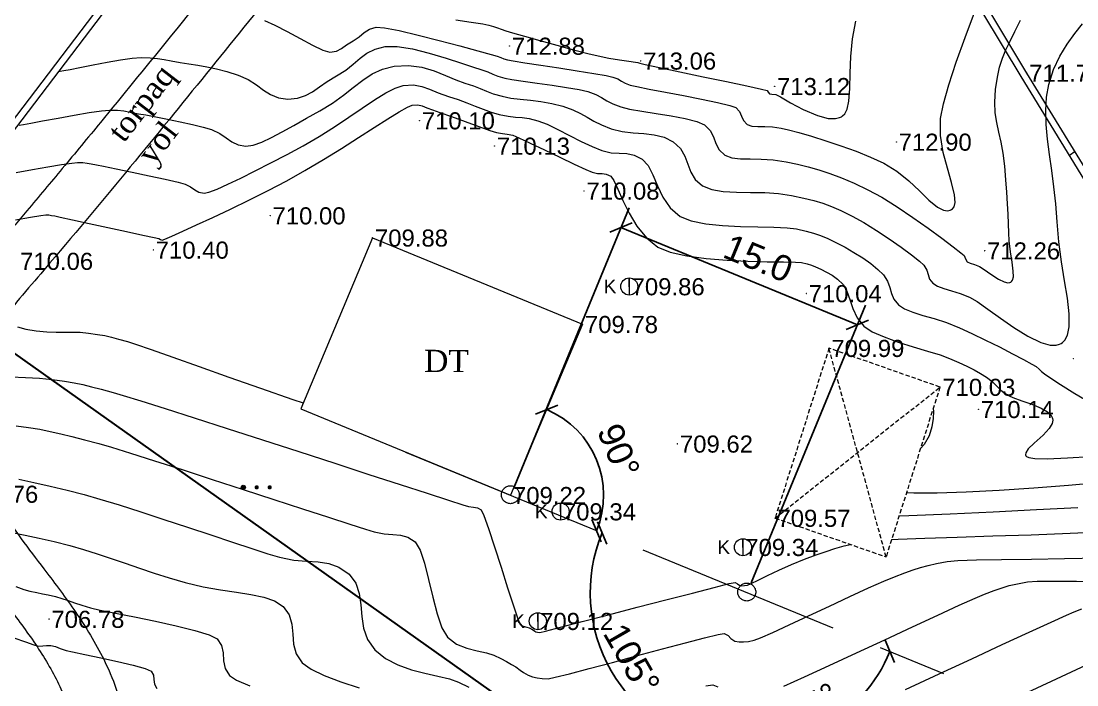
# Model space of a CAD drawing. Header units: feet. Extents: x 3381 to 682707, y 675186 to 4374675.
# Drawn here: x 680610.7 to 680672.4, y 4372626.8 to 4372665.6 of the extents above; entities that cross this region are included whole.
import ezdxf
from ezdxf.enums import TextEntityAlignment as Align

# ---------------------------------------------------------------- set-up
doc = ezdxf.new("R2010")
doc.units = ezdxf.units.FT
doc.header["$MEASUREMENT"] = 0
doc.header["$PDMODE"] = 34
doc.header["$PDSIZE"] = 0.01
doc.linetypes.add('ACAD_ISO02W100', pattern=[15, 12, -3])
doc.linetypes.add('DASHED2', pattern=[0.375, 0.25, -0.125])
doc.layers.get('0').update_dxf_attribs({"linetype": 'CONTINUOUS'})
doc.layers.get('Defpoints').update_dxf_attribs({"linetype": 'CONTINUOUS'})
for name, color, linetype in [('0_Point_Height', 2, 'CONTINUOUS'), ('0_Point_Point', 7, 'CONTINUOUS'), ('col bitkisi', 7, 'CONTINUOUS'), ('Lep-Stolb', 7, 'CONTINUOUS'), ('polygon', 5, 'CONTINUOUS'), ('Yazilar', 7, 'CONTINUOUS')]:
    doc.layers.add(name, color=color, linetype=linetype)
doc.layers.add('ANA HORIZONTAL', color=24, linetype='CONTINUOUS', lineweight=30)
doc.layers.add('HORIZANTAL', color=24, linetype='CONTINUOUS', lineweight=13)
doc.styles.get("Standard").update_dxf_attribs({"font": 'arial.ttf', "height": 1.5})
doc.dimstyles.new('ISO-25', dxfattribs={"dimtxt": 1.5, "dimasz": 1, "dimexe": 1.25, "dimexo": 0.625, "dimtad": 1, "dimtxsty": 'Standard', "dimblk": 'OBLIQUE', "dimcen": 2.5, "dimadec": 0, "dimazin": 0, "dimtfac": 1, "dimtmove": 0, "dimatfit": 3, "dimldrblk": 'OBLIQUE', "dimfxl": 1, "dimarcsym": 0})

# ---------------------------------------------------------------- blocks, each defined once
blk = doc.blocks.new('_Oblique')
at = {"color": 0, "linetype": 'ByBlock', "lineweight": -2}
blk.add_line((-0.5, -0.5), (0.5, 0.5), dxfattribs=at)
blk = doc.blocks.new('*D28')
at = {"color": 0, "lineweight": -2, "transparency": 16777216}
blk.add_arc((680653.132, 4372632.172), 9.171, 157.61681, 262.22344, dxfattribs=at)
at = {"layer": 'Defpoints', "color": 0, "lineweight": 30, "transparency": 16777216}
for p in [(680654.832, 4372644.614), (680633.171, 4372640.392, 709.272), (680664.607, 4372627.446, 709.019), (680646.92, 4372625.426), (680642.288, 4372552.768)]:
    blk.add_point(p, dxfattribs=at)
at = {"color": 0, "lineweight": -2, "transparency": 16777216}
for p, rotation in [((680644.653, 4372635.664), 67.61681356812288), ((680651.891, 4372623.085), 352.2234362133805)]:
    blk.add_blockref('_Oblique', p, dxfattribs=dict(at, rotation=rotation))
at = {"color": 0, "lineweight": 9, "transparency": 16777216, "insert": (680646.389, 4372628.291), "char_height": 1.5, "attachment_point": 5, "rotation": 299.92012}
blk.add_mtext('105°', dxfattribs=at)
blk = doc.blocks.new('*D29')
at = {"color": 0, "lineweight": -2, "transparency": 16777216}
blk.add_arc((680639.31, 4372637.864), 5.435, 337.61681, 67.18556, dxfattribs=at)
at = {"layer": 'Defpoints', "color": 0, "lineweight": 30, "transparency": 16777216}
for p in [(680643.517, 4372647.865, 709.777), (680643.631, 4372641.16), (680633.171, 4372640.392, 709.272), (680639.31, 4372637.864, 709.223), (680664.607, 4372627.446, 709.019)]:
    blk.add_point(p, dxfattribs=at)
at = {"color": 0, "lineweight": -2, "transparency": 16777216}
for p, rotation in [((680641.417, 4372642.874), 157.1855575495815), ((680644.335, 4372635.794), 247.6168135669211)]:
    blk.add_blockref('_Oblique', p, dxfattribs=dict(at, rotation=rotation))
at = {"color": 0, "lineweight": 9, "transparency": 16777216, "insert": (680645.621, 4372640.466), "char_height": 1.5, "attachment_point": 5, "rotation": 292.40119}
blk.add_mtext('90°', dxfattribs=at)
blk = doc.blocks.new('*D30')
at = {"color": 0, "lineweight": -2, "transparency": 16777216}
blk.add_arc((680653.132, 4372632.172), 9.031, 262.22344, 337.61681, dxfattribs=at)
at = {"layer": 'Defpoints', "color": 0, "lineweight": 30, "transparency": 16777216}
for p in [(680654.832, 4372644.614), (680633.171, 4372640.392, 709.272), (680664.607, 4372627.446, 709.019), (680659.232, 4372625.512), (680642.288, 4372552.768)]:
    blk.add_point(p, dxfattribs=at)
at = {"color": 0, "lineweight": -2, "transparency": 16777216}
for p, rotation in [((680661.483, 4372628.733), 67.61681356790068), ((680651.91, 4372623.224), 172.2234362133806)]:
    blk.add_blockref('_Oblique', p, dxfattribs=dict(at, rotation=rotation))
at = {"color": 0, "lineweight": 9, "transparency": 16777216, "insert": (680656.945, 4372625.547), "char_height": 1.5, "attachment_point": 5, "rotation": 29.92012}
blk.add_mtext('75°', dxfattribs=at)
blk = doc.blocks.new('*D31')
at = {"color": 0, "lineweight": -2, "transparency": 16777216}
for p, q in [((680639.548, 4372638.442), (680646.235, 4372654.68)), ((680645.759, 4372653.524), (680659.582, 4372647.832)), ((680653.37, 4372632.749), (680660.058, 4372648.988))]:
    blk.add_line(p, q, dxfattribs=at)
at = {"layer": 'Defpoints', "color": 0, "lineweight": 30, "transparency": 16777216}
for p in [(680659.582, 4372647.832), (680639.31, 4372637.864, 709.223), (680653.132, 4372632.172)]:
    blk.add_point(p, dxfattribs=at)
at = {"color": 0, "lineweight": -2, "transparency": 16777216}
for p, rotation in [((680645.759, 4372653.524), 157.6168135686343), ((680659.582, 4372647.832), 337.6168135686343)]:
    blk.add_blockref('_Oblique', p, dxfattribs=dict(at, rotation=rotation))
at = {"color": 0, "lineweight": 9, "transparency": 16777216, "insert": (680653.791, 4372651.72), "char_height": 1.5, "attachment_point": 5, "rotation": 337.61681}
blk.add_mtext('{\\fArial|b0|i0|c238|p34;15.0}', dxfattribs=at)

msp = doc.modelspace()

# ---------------------------------------------------------------- hatches: boundary and pattern name
at = {"layer": 'col bitkisi', "lineweight": 9, "ltscale": 1.5}
h = msp.add_hatch(color=256, dxfattribs=at)
edge = h.paths.add_edge_path()
edge.add_arc((680623.679, 4372638.328), 0.125, 0, 360)
h = msp.add_hatch(color=256, dxfattribs=at)
edge = h.paths.add_edge_path()
edge.add_arc((680624.462, 4372638.328), 0.125, 0, 360)
h = msp.add_hatch(color=256, dxfattribs=at)
edge = h.paths.add_edge_path()
edge.add_arc((680625.221, 4372638.328), 0.125, 0, 360)

# ---------------------------------------------------------------- linework, layer by layer
at = {"color": 1, "lineweight": 30}
msp.add_line((680448.768, 4372760.546), (681004.723, 4372366.794), dxfattribs=at)
at = {"linetype": 'Continuous', "lineweight": 9}
for p, q in [((680634.24, 4372691.46, 716.528), (680598.031, 4372643.76, 708.969)), ((680634.559, 4372691.218, 716.528), (680598.413, 4372643.6, 708.982)), ((680672.309, 4372657.961, 712.257), (680671.976, 4372657.74, 712.257)), ((680631.24, 4372652.921, 709.876), (680627.033, 4372642.92, 709.322)), ((680631.24, 4372652.921, 709.876), (680643.517, 4372647.865, 709.777)), ((680643.517, 4372647.865, 709.777), (680639.31, 4372637.864, 709.223)), ((680627.033, 4372642.92, 709.322), (680639.31, 4372637.864, 709.223))]:
    msp.add_line(p, q, dxfattribs=at)
at = {"linetype": 'DASHED2', "lineweight": 9}
for p, q in [((680657.92, 4372646.466, 709.991), (680654.771, 4372636.533, 709.572)), ((680664.41, 4372644.193, 710.032), (680657.92, 4372646.466, 709.991)), ((680661.261, 4372634.26, 709.613), (680657.92, 4372646.466, 709.991)), ((680654.771, 4372636.533, 709.572), (680664.41, 4372644.193, 710.032)), ((680664.41, 4372644.193, 710.032), (680661.261, 4372634.26, 709.613)), ((680654.771, 4372636.533, 709.572), (680661.261, 4372634.26, 709.613))]:
    msp.add_line(p, q, dxfattribs=at)
at = {"color": 222, "linetype": 'ACAD_ISO02W100', "lineweight": 9}
msp.add_line((680633.171, 4372640.392, 709.272), (680664.607, 4372627.446, 709.019), dxfattribs=at)
at = {"linetype": 'Continuous', "lineweight": 9, "elevation": 697.485}
for points in [[(680719.906, 4372582.695), (680711.316, 4372593.072), (680702.448, 4372607.453), (680690.639, 4372627.479), (680680.617, 4372644.421), (680669.49, 4372662.557), (680657.145, 4372683.104)], [(680719.627, 4372582.406), (680710.99, 4372592.839), (680702.105, 4372607.247), (680690.294, 4372627.276), (680680.274, 4372644.215), (680669.148, 4372662.35), (680656.802, 4372682.898)]]:
    msp.add_lwpolyline(points, dxfattribs=at)
at = {"color": 222, "linetype": 'ACAD_ISO02W100', "lineweight": 9}
for centre in [(680639.292, 4372637.898, 709.223), (680653.114, 4372632.206)]:
    msp.add_circle(centre, 0.524, dxfattribs=at)
at = {"linetype": 'Continuous', "lineweight": 9}
for points, knots in [([(680652.9, 4372689.374), (680648.96, 4372685.611), (680648.432, 4372685.56), (680646.843, 4372685.4), (680645.779, 4372685.284), (680642.828, 4372684.877), (680640.95, 4372684.523), (680638.173, 4372683.645), (680637.221, 4372683.274), (680635.731, 4372682.536), (680635.171, 4372682.22), (680634.01, 4372681.465), (680633.422, 4372681.018), (680632.307, 4372680.069), (680631.778, 4372679.565), (680630.535, 4372678.294), (680629.845, 4372677.507), (680628.735, 4372676.189), (680628.301, 4372675.659), (680627.444, 4372674.613), (680627.019, 4372674.092), (680625.753, 4372672.537), (680624.92, 4372671.509), (680622.441, 4372668.441), (680620.814, 4372666.418), (680617.905, 4372662.823), (680616.628, 4372661.252), (680614.593, 4372658.774), (680613.851, 4372657.876), (680612.418, 4372656.155), (680611.729, 4372655.332), (680610.501, 4372653.878), (680609.967, 4372653.249), (680608.598, 4372651.648), (680607.724, 4372650.642), (680606.293, 4372648.701), (680605.706, 4372647.791), (680604.94, 4372646.138), (680604.692, 4372645.434), (680604.458, 4372644.312), (680604.404, 4372643.918), (680604.356, 4372643.124), (680604.361, 4372642.729), (680604.48, 4372641.129), (680604.796, 4372639.956), (680605.508, 4372638.112), (680605.844, 4372637.405), (680606.57, 4372636.069), (680606.961, 4372635.437), (680608.249, 4372633.514), (680609.197, 4372632.321), (680610.661, 4372630.387), (680611.212, 4372629.636), (680612.213, 4372628.105), (680612.66, 4372627.328), (680613.33, 4372625.858), (680613.572, 4372625.171), (680613.917, 4372623.735), (680614.022, 4372622.994), (680614.1, 4372621.396), (680614.053, 4372620.542), (680613.789, 4372618.862), (680613.573, 4372618.032), (680612.777, 4372615.798), (680612.045, 4372614.445), (680610.573, 4372612.298), (680609.919, 4372611.47), (680608.528, 4372609.862), (680607.789, 4372609.079), (680606.287, 4372607.527), (680605.526, 4372606.758), (680604.203, 4372605.373), (680603.639, 4372604.765), (680602.544, 4372603.513), (680602.016, 4372602.874), (680600.476, 4372600.927), (680599.511, 4372599.59), (680597.812, 4372597.126), (680597.064, 4372596.005), (680595.595, 4372593.736), (680594.876, 4372592.59), (680592.775, 4372589.115), (680591.448, 4372586.752), (680589.053, 4372582.063), (680587.973, 4372579.742), (680586.31, 4372575.717), (680585.673, 4372574.034), (680584.515, 4372570.628), (680583.993, 4372568.911), (680582.979, 4372565.283), (680582.497, 4372563.37), (680581.714, 4372560.077), (680581.398, 4372558.7), (680580.785, 4372555.936), (680580.49, 4372554.548), (680580.065, 4372552.375), (680579.92, 4372551.6), (680579.681, 4372550.2), (680579.586, 4372549.581), (680579.346, 4372547.617), (680579.27, 4372546.273), (680579.273, 4372543.257), (680579.394, 4372541.585), (680579.834, 4372538.293), (680580.15, 4372536.674), (680580.79, 4372533.958), (680581.084, 4372532.85), (680581.649, 4372530.852), (680581.915, 4372529.959), (680582.408, 4372528.345), (680582.634, 4372527.615), (680583.129, 4372526.141), (680583.399, 4372525.401), (680583.854, 4372524.31), (680584.011, 4372523.957), (680584.514, 4372522.903), (680584.875, 4372522.242), (680585.556, 4372520.972), (680585.876, 4372520.363), (680586.274, 4372519.461), (680586.395, 4372519.157), (680586.582, 4372518.603), (680586.653, 4372518.356), (680586.776, 4372517.832), (680586.828, 4372517.559), (680586.962, 4372516.722), (680587.024, 4372516.132), (680584.839, 4372511.718)], [0, 0, 0, 0, 1.504182, 1.504182, 4.512547, 4.512547, 9.897023, 9.897023, 12.795834, 12.795834, 14.604059, 14.604059, 16.662244, 16.662244, 18.72043, 18.72043, 21.69221, 21.69221, 23.690537, 23.690537, 25.688865, 25.688865, 29.68552, 29.68552, 37.678831, 37.678831, 43.858623, 43.858623, 47.338723, 47.338723, 50.479181, 50.479181, 52.843093, 52.843093, 56.452422, 56.452422, 59.343353, 59.343353, 61.301717, 61.301717, 62.310714, 62.310714, 63.319712, 63.319712, 66.426739, 66.426739, 68.50177, 68.50177, 70.576802, 70.576802, 75.092259, 75.092259, 77.984383, 77.984383, 80.876507, 80.876507, 83.368148, 83.368148, 85.859789, 85.859789, 88.693846, 88.693846, 91.527902, 91.527902, 96.504404, 96.504404, 99.813748, 99.813748, 103.123092, 103.123092, 106.359907, 106.359907, 108.778682, 108.778682, 111.197456, 111.197456, 116.035005, 116.035005, 120.025858, 120.025858, 124.016711, 124.016711, 131.998417, 131.998417, 139.538843, 139.538843, 144.840516, 144.840516, 150.142189, 150.142189, 155.992549, 155.992549, 160.212599, 160.212599, 164.43265, 164.43265, 166.77754, 166.77754, 168.584028, 168.584028, 172.423705, 172.423705, 177.221179, 177.221179, 182.018653, 182.018653, 185.384546, 185.384546, 188.140377, 188.140377, 190.397291, 190.397291, 192.654204, 192.654204, 193.73589, 193.73589, 195.899262, 195.899262, 198.062634, 198.062634, 199.190084, 199.190084, 200.13488, 200.13488, 201.079676, 201.079676, 202.923933, 202.923933, 202.923933, 202.923933]), ([(680656.803, 4372682.904), (680649.241, 4372682.624), (680648.712, 4372682.573), (680647.134, 4372682.415), (680646.097, 4372682.3), (680643.296, 4372681.912), (680641.588, 4372681.581), (680639.171, 4372680.813), (680638.363, 4372680.494), (680637.114, 4372679.872), (680636.645, 4372679.604), (680635.496, 4372678.846), (680634.825, 4372678.3), (680633.515, 4372677.076), (680632.878, 4372676.4), (680631.614, 4372674.965), (680630.988, 4372674.205), (680628.841, 4372671.584), (680627.362, 4372669.758), (680624.434, 4372666.133), (680622.985, 4372664.332), (680618.598, 4372658.91), (680615.622, 4372655.268), (680611.902, 4372650.895), (680611.418, 4372650.333), (680610.476, 4372649.223), (680610.02, 4372648.673), (680609.033, 4372647.384), (680608.536, 4372646.649), (680607.849, 4372645.33), (680607.622, 4372644.744), (680607.434, 4372643.904), (680607.395, 4372643.644), (680607.359, 4372643.115), (680607.361, 4372642.839), (680607.445, 4372641.729), (680607.675, 4372640.827), (680608.226, 4372639.4), (680608.471, 4372638.872), (680609.009, 4372637.852), (680609.303, 4372637.357), (680610.386, 4372635.677), (680611.279, 4372634.53), (680612.797, 4372632.539), (680613.41, 4372631.724), (680614.58, 4372629.988), (680615.135, 4372629.07), (680615.882, 4372627.516), (680616.128, 4372626.921), (680616.538, 4372625.686), (680616.699, 4372625.055), (680617.056, 4372623.141), (680617.126, 4372621.835), (680616.955, 4372619.434), (680616.754, 4372618.34), (680616.152, 4372616.229), (680615.751, 4372615.21), (680614.797, 4372613.271), (680614.245, 4372612.35), (680612.865, 4372610.335), (680612.001, 4372609.27), (680610.217, 4372607.264), (680609.296, 4372606.319), (680607.63, 4372604.612), (680606.88, 4372603.846), (680605.704, 4372602.571), (680605.259, 4372602.067), (680604.387, 4372601.032), (680603.961, 4372600.503), (680602.706, 4372598.887), (680601.902, 4372597.77), (680600.375, 4372595.561), (680599.648, 4372594.474), (680598.227, 4372592.285), (680597.532, 4372591.18), (680595.503, 4372587.837), (680594.223, 4372585.569), (680591.846, 4372580.953), (680590.749, 4372578.606), (680589.095, 4372574.603), (680588.479, 4372572.969), (680587.356, 4372569.661), (680586.847, 4372567.984), (680585.85, 4372564.402), (680585.37, 4372562.492), (680584.599, 4372559.239), (680584.293, 4372557.899), (680583.701, 4372555.226), (680583.418, 4372553.891), (680583.003, 4372551.765), (680582.854, 4372550.97), (680582.621, 4372549.582), (680582.532, 4372548.984), (680582.395, 4372547.791), (680582.345, 4372547.191), (680582.25, 4372545.382), (680582.259, 4372544.167), (680582.448, 4372541.034), (680582.729, 4372539.125), (680583.519, 4372535.318), (680584.026, 4372533.419), (680584.772, 4372530.878), (680584.966, 4372530.237), (680585.359, 4372528.959), (680585.556, 4372528.33), (680585.951, 4372527.168), (680586.146, 4372526.631), (680586.498, 4372525.757), (680586.646, 4372525.413), (680586.928, 4372524.806), (680587.059, 4372524.54), (680587.339, 4372523.996), (680587.486, 4372523.721), (680587.937, 4372522.88), (680588.252, 4372522.301), (680588.777, 4372521.229), (680588.994, 4372520.749), (680589.314, 4372519.906), (680589.431, 4372519.553), (680589.628, 4372518.834), (680589.706, 4372518.477), (680589.901, 4372517.418), (680589.977, 4372516.73), (680590.056, 4372515.988), (680590.064, 4372515.907), (680591.798, 4372511.595)], [0, 0, 0, 0, 1.519576, 1.519576, 4.558728, 4.558728, 9.930594, 9.930594, 12.837598, 12.837598, 14.698947, 14.698947, 17.596272, 17.596272, 20.493598, 20.493598, 23.430765, 23.430765, 30.540606, 30.540606, 37.650448, 37.650448, 51.870131, 51.870131, 53.943342, 53.943342, 56.016553, 56.016553, 58.839775, 58.839775, 61.186701, 61.186701, 62.257023, 62.257023, 63.327345, 63.327345, 66.426341, 66.426341, 68.26825, 68.26825, 70.110159, 70.110159, 74.62153, 74.62153, 77.595, 77.595, 80.568471, 80.568471, 82.304355, 82.304355, 84.04024, 84.04024, 87.512009, 87.512009, 90.504027, 90.504027, 93.496045, 93.496045, 96.488063, 96.488063, 100.372173, 100.372173, 104.256283, 104.256283, 107.517701, 107.517701, 109.618427, 109.618427, 111.719153, 111.719153, 115.920605, 115.920605, 119.858792, 119.858792, 123.796978, 123.796978, 131.673352, 131.673352, 139.553481, 139.553481, 144.894421, 144.894421, 150.235361, 150.235361, 156.190392, 156.190392, 160.321983, 160.321983, 164.453574, 164.453574, 166.899961, 166.899961, 168.797126, 168.797126, 170.694291, 170.694291, 174.488621, 174.488621, 180.488906, 180.488906, 186.48919, 186.48919, 188.508696, 188.508696, 190.528201, 190.528201, 192.322947, 192.322947, 193.52533, 193.52533, 194.478712, 194.478712, 195.432094, 195.432094, 197.338858, 197.338858, 198.784376, 198.784376, 199.759029, 199.759029, 200.733681, 200.733681, 202.682985, 202.682985, 202.923933, 202.923933, 202.923933, 202.923933])]:
    msp.add_open_spline(points, degree=3, knots=knots, dxfattribs=at)
at = {"layer": '0_Point_Point', "lineweight": 9}
for p in [(680639.245, 4372664.14, 712.882), (680646.918, 4372663.27, 713.057), (680669.49, 4372662.557, 711.716), (680654.748, 4372661.779, 713.12), (680633.979, 4372659.775, 710.101), (680638.369, 4372658.294, 710.135), (680661.858, 4372658.528, 712.901), (680643.607, 4372655.667, 710.075), (680625.251, 4372654.219, 710), (680631.24, 4372652.921, 709.876), (680618.423, 4372652.214, 710.397), (680667.027, 4372652.168, 712.257), (680646.245, 4372650.073, 709.857), (680656.597, 4372649.667, 710.042), (680643.517, 4372647.865, 709.777), (680657.92, 4372646.466, 709.991), (680672.218, 4372645.865, 711.378), (680664.41, 4372644.193, 710.032), (680666.659, 4372642.892, 710.137), (680649.07, 4372640.873, 709.616), (680639.31, 4372637.864, 709.223), (680642.229, 4372636.911, 709.337), (680654.771, 4372636.533, 709.572), (680652.891, 4372634.827, 709.343), (680612.322, 4372630.625, 706.78), (680640.898, 4372630.5, 709.122)]:
    msp.add_point(p, dxfattribs=at)
at = {"layer": 'ANA HORIZONTAL', "color": 16, "lineweight": 9}
for points, elevation in [([(680624.913, 4372665.624), (680625.521, 4372665.363), (680626.242, 4372664.987), (680626.999, 4372664.57), (680627.719, 4372664.182), (680628.326, 4372663.897), (680628.744, 4372663.786), (680629.125, 4372663.842), (680629.424, 4372663.99), (680629.72, 4372664.197), (680630.093, 4372664.43), (680630.461, 4372664.676), (680630.75, 4372664.92), (680631.049, 4372665.123), (680631.451, 4372665.248), (680631.928, 4372665.207), (680632.789, 4372665.035), (680633.899, 4372664.773), (680635.126, 4372664.462), (680636.335, 4372664.142), (680637.392, 4372663.855), (680638.166, 4372663.641), (680638.521, 4372663.541), (680638.737, 4372663.465), (680638.906, 4372663.396), (680639.123, 4372663.327), (680639.447, 4372663.27), (680640.135, 4372663.161), (680641.07, 4372663.016), (680642.132, 4372662.852), (680643.203, 4372662.685), (680644.165, 4372662.53), (680644.9, 4372662.403), (680645.288, 4372662.322), (680645.578, 4372662.209), (680645.794, 4372662.09), (680646.01, 4372661.969), (680646.299, 4372661.85), (680646.682, 4372661.76), (680647.405, 4372661.617), (680648.354, 4372661.437), (680649.414, 4372661.236), (680650.471, 4372661.029), (680651.41, 4372660.833), (680652.118, 4372660.663), (680652.479, 4372660.535), (680652.693, 4372660.301), (680652.804, 4372660.035), (680652.915, 4372659.773), (680653.132, 4372659.555), (680653.411, 4372659.457), (680653.758, 4372659.428), (680654.165, 4372659.427), (680654.621, 4372659.412), (680655.12, 4372659.339), (680655.548, 4372659.235), (680656.156, 4372659.071), (680656.899, 4372658.855), (680657.735, 4372658.596), (680658.619, 4372658.302), (680659.507, 4372657.979), (680660.356, 4372657.638), (680661.12, 4372657.285), (680661.889, 4372656.81), (680662.584, 4372656.244), (680663.208, 4372655.66), (680663.765, 4372655.129), (680664.26, 4372654.722), (680664.613, 4372654.534), (680664.854, 4372654.498), (680665.004, 4372654.532), (680665.076, 4372654.568), (680665.141, 4372654.616), (680665.236, 4372654.74), (680665.3, 4372654.992), (680665.266, 4372655.44), (680665.091, 4372656.149), (680664.842, 4372656.987), (680664.597, 4372657.917), (680664.437, 4372658.898), (680664.44, 4372659.892), (680664.608, 4372660.746), (680664.928, 4372661.876), (680665.364, 4372663.199), (680665.878, 4372664.636), (680666.431, 4372666.104)], 712.5), ([(680664.01, 4372642.933), (680664.035, 4372642.791), (680664.021, 4372642.349), (680663.928, 4372641.876), (680663.776, 4372641.35), (680663.482, 4372640.843), (680663.273, 4372640.607)], 710), ([(680662.457, 4372638.035), (680662.874, 4372638.012), (680664.249, 4372638.015), (680665.949, 4372638.072), (680667.868, 4372638.172), (680669.898, 4372638.305), (680671.931, 4372638.461), (680673.862, 4372638.631)], 710)]:
    msp.add_lwpolyline(points, dxfattribs=dict(at, elevation=elevation))
at = {"layer": 'ANA HORIZONTAL', "color": 32, "lineweight": 9, "elevation": 707.5}
for points in [[(680610.169, 4372635.679), (680610.916, 4372635.531), (680611.742, 4372635.356), (680612.623, 4372635.154), (680613.536, 4372634.923), (680614.339, 4372634.694), (680615.141, 4372634.442), (680615.948, 4372634.173), (680616.767, 4372633.892), (680617.603, 4372633.605), (680618.462, 4372633.316), (680619.351, 4372633.032), (680620.275, 4372632.759), (680621.334, 4372632.505), (680622.339, 4372632.329), (680623.274, 4372632.195), (680624.125, 4372632.067), (680624.874, 4372631.909), (680625.506, 4372631.684), (680626.005, 4372631.356), (680626.366, 4372630.866), (680626.521, 4372630.322), (680626.573, 4372629.749), (680626.622, 4372629.167), (680626.77, 4372628.6), (680627.119, 4372628.071), (680627.637, 4372627.694), (680628.416, 4372627.321), (680629.378, 4372626.954), (680630.445, 4372626.598)], [(680662.4, 4372626.514), (680664.355, 4372627.419), (680666.265, 4372628.304), (680668.048, 4372629.131), (680669.622, 4372629.859), (680670.904, 4372630.449), (680671.812, 4372630.862), (680672.264, 4372631.056), (680672.708, 4372631.22)]]:
    msp.add_lwpolyline(points, dxfattribs=at)
at = {"layer": 'col bitkisi', "lineweight": 9, "ltscale": 1.5}
msp.add_circle((680623.679, 4372638.328), 0.125, dxfattribs=at)
at = {"layer": 'HORIZANTAL', "color": 32, "linetype": 'Continuous', "lineweight": 9}
for points, elevation in [([(680610.582, 4372659.508), (680610.827, 4372659.551), (680611.261, 4372659.63), (680611.931, 4372659.754), (680612.856, 4372659.925), (680613.797, 4372660.094), (680614.668, 4372660.243), (680615.382, 4372660.349), (680615.853, 4372660.393), (680616.33, 4372660.385), (680616.702, 4372660.34), (680617.074, 4372660.269), (680617.548, 4372660.18), (680617.971, 4372660.105), (680618.56, 4372659.995), (680619.253, 4372659.86), (680619.987, 4372659.708), (680620.702, 4372659.55), (680621.336, 4372659.393), (680621.827, 4372659.248), (680622.307, 4372659.025), (680622.678, 4372658.771), (680623.011, 4372658.531), (680623.374, 4372658.353), (680623.836, 4372658.283), (680624.258, 4372658.345), (680624.756, 4372658.516), (680625.323, 4372658.778), (680625.952, 4372659.111), (680626.638, 4372659.496), (680627.375, 4372659.914), (680628.156, 4372660.346), (680628.895, 4372660.794), (680629.534, 4372661.259), (680630.11, 4372661.716), (680630.659, 4372662.141), (680631.216, 4372662.507), (680631.82, 4372662.791), (680632.504, 4372662.967), (680633.34, 4372663.005), (680634.121, 4372662.891), (680634.844, 4372662.678), (680635.505, 4372662.418), (680636.101, 4372662.164), (680636.628, 4372661.971), (680637.136, 4372661.803), (680637.533, 4372661.646), (680637.893, 4372661.496), (680638.292, 4372661.349), (680638.804, 4372661.199), (680639.32, 4372661.096), (680639.875, 4372661.026), (680640.462, 4372660.965), (680641.077, 4372660.892), (680641.712, 4372660.784), (680642.362, 4372660.619), (680642.936, 4372660.411), (680643.388, 4372660.194), (680643.778, 4372659.972), (680644.167, 4372659.746), (680644.617, 4372659.522), (680645.189, 4372659.3), (680645.838, 4372659.141), (680646.478, 4372659.064), (680647.101, 4372659.017), (680647.704, 4372658.947), (680648.278, 4372658.801), (680648.82, 4372658.527), (680649.237, 4372658.136), (680649.493, 4372657.691), (680649.669, 4372657.222), (680649.846, 4372656.759), (680650.105, 4372656.331), (680650.526, 4372655.967), (680651.062, 4372655.753), (680651.735, 4372655.638), (680652.504, 4372655.59), (680653.329, 4372655.575), (680654.167, 4372655.561), (680654.978, 4372655.515), (680655.721, 4372655.404), (680656.444, 4372655.241), (680657.035, 4372655.093), (680657.553, 4372654.939), (680658.06, 4372654.752), (680658.615, 4372654.509), (680659.279, 4372654.186), (680659.959, 4372653.813), (680660.697, 4372653.358), (680661.442, 4372652.863), (680662.143, 4372652.37), (680662.747, 4372651.919), (680663.204, 4372651.553), (680663.462, 4372651.313), (680663.632, 4372651.034), (680663.712, 4372650.767), (680663.797, 4372650.511), (680663.984, 4372650.263), (680664.256, 4372650.094), (680664.628, 4372649.957), (680665.079, 4372649.823), (680665.589, 4372649.665), (680666.136, 4372649.455), (680666.587, 4372649.191), (680667.206, 4372648.755), (680667.941, 4372648.223), (680668.737, 4372647.67), (680669.544, 4372647.17), (680670.308, 4372646.798), (680670.853, 4372646.644), (680671.205, 4372646.636), (680671.407, 4372646.692), (680671.497, 4372646.74), (680671.578, 4372646.799), (680671.716, 4372646.945), (680671.863, 4372647.229), (680671.963, 4372647.717), (680671.962, 4372648.481), (680671.86, 4372649.39), (680671.697, 4372650.412), (680671.515, 4372651.518), (680671.353, 4372652.678), (680671.252, 4372653.862), (680671.179, 4372654.898), (680671.07, 4372655.899), (680670.943, 4372656.865), (680670.815, 4372657.794), (680670.704, 4372658.687), (680670.626, 4372659.543), (680670.599, 4372660.36), (680670.64, 4372661.139), (680670.766, 4372661.879), (680671.047, 4372662.756), (680671.42, 4372663.541), (680671.85, 4372664.243), (680672.302, 4372664.87), (680672.74, 4372665.43)], 711.5), ([(680612.869, 4372662.645), (680612.965, 4372662.661), (680613.18, 4372662.7), (680613.553, 4372662.771), (680614.123, 4372662.882), (680614.909, 4372663.034), (680615.721, 4372663.187), (680616.499, 4372663.32), (680617.183, 4372663.417), (680617.713, 4372663.459), (680618.242, 4372663.453), (680618.664, 4372663.416), (680619.049, 4372663.353), (680619.469, 4372663.269), (680619.996, 4372663.171), (680620.501, 4372663.089), (680621.017, 4372663.007), (680621.553, 4372662.913), (680622.118, 4372662.794), (680622.721, 4372662.64), (680623.37, 4372662.436), (680623.968, 4372662.171), (680624.448, 4372661.867), (680624.865, 4372661.562), (680625.274, 4372661.295), (680625.731, 4372661.107), (680626.29, 4372661.035), (680626.852, 4372661.089), (680627.312, 4372661.238), (680627.719, 4372661.463), (680628.124, 4372661.743), (680628.576, 4372662.058), (680629.125, 4372662.388), (680629.668, 4372662.73), (680630.109, 4372663.081), (680630.504, 4372663.417), (680630.91, 4372663.716), (680631.382, 4372663.954), (680631.978, 4372664.108), (680632.681, 4372664.108), (680633.569, 4372663.963), (680634.551, 4372663.722), (680635.534, 4372663.432), (680636.427, 4372663.142), (680637.138, 4372662.9), (680637.574, 4372662.756), (680637.967, 4372662.623), (680638.267, 4372662.5), (680638.568, 4372662.382), (680638.963, 4372662.263), (680639.385, 4372662.183), (680640.047, 4372662.083), (680640.862, 4372661.969), (680641.737, 4372661.846), (680642.582, 4372661.719), (680643.309, 4372661.592), (680643.825, 4372661.47), (680644.281, 4372661.3), (680644.63, 4372661.122), (680644.942, 4372660.939), (680645.29, 4372660.756), (680645.744, 4372660.575), (680646.257, 4372660.45), (680646.977, 4372660.324), (680647.819, 4372660.194), (680648.694, 4372660.055), (680649.516, 4372659.901), (680650.197, 4372659.728), (680650.65, 4372659.531), (680650.98, 4372659.201), (680651.167, 4372658.824), (680651.306, 4372658.434), (680651.495, 4372658.068), (680651.829, 4372657.761), (680652.241, 4372657.602), (680652.739, 4372657.54), (680653.315, 4372657.53), (680653.96, 4372657.528), (680654.665, 4372657.49), (680655.42, 4372657.372), (680656.071, 4372657.225), (680656.701, 4372657.071), (680657.329, 4372656.897), (680657.975, 4372656.69), (680658.656, 4372656.436), (680659.391, 4372656.122), (680660.2, 4372655.736), (680661.006, 4372655.289), (680661.899, 4372654.73), (680662.82, 4372654.11), (680663.71, 4372653.481), (680664.513, 4372652.892), (680665.171, 4372652.395), (680665.624, 4372652.04), (680665.816, 4372651.878), (680665.901, 4372651.693), (680665.994, 4372651.521), (680666.167, 4372651.432), (680666.421, 4372651.356), (680666.724, 4372651.247), (680666.998, 4372651.074), (680667.39, 4372650.791), (680667.827, 4372650.503), (680668.16, 4372650.338), (680668.376, 4372650.287), (680668.494, 4372650.302), (680668.544, 4372650.325), (680668.587, 4372650.359), (680668.651, 4372650.45), (680668.7, 4372650.638), (680668.698, 4372650.975), (680668.624, 4372651.5), (680668.527, 4372652.103), (680668.461, 4372652.743), (680668.44, 4372653.221), (680668.417, 4372653.739), (680668.39, 4372654.302), (680668.358, 4372654.914), (680668.316, 4372655.582), (680668.263, 4372656.31), (680668.197, 4372657.103), (680668.101, 4372657.863), (680667.978, 4372658.514), (680667.846, 4372659.098), (680667.729, 4372659.656), (680667.644, 4372660.23), (680667.615, 4372660.861), (680667.66, 4372661.592), (680667.765, 4372662.309), (680667.899, 4372662.904), (680668.066, 4372663.423), (680668.269, 4372663.912), (680668.51, 4372664.415), (680668.792, 4372664.979), (680669.118, 4372665.65)], 712), ([(680610.398, 4372656.743), (680611.345, 4372656.91), (680612.253, 4372657.067), (680613.047, 4372657.2), (680613.652, 4372657.292), (680613.993, 4372657.328), (680614.304, 4372657.322), (680614.547, 4372657.293), (680614.79, 4372657.247), (680615.1, 4372657.189), (680615.514, 4372657.109), (680616.252, 4372656.959), (680617.185, 4372656.764), (680618.183, 4372656.551), (680619.119, 4372656.345), (680619.862, 4372656.172), (680620.284, 4372656.059), (680620.601, 4372655.903), (680620.84, 4372655.73), (680621.076, 4372655.59), (680621.382, 4372655.532), (680621.669, 4372655.596), (680622.142, 4372655.775), (680622.771, 4372656.052), (680623.526, 4372656.41), (680624.375, 4372656.832), (680625.289, 4372657.3), (680626.237, 4372657.796), (680627.188, 4372658.303), (680628.114, 4372658.836), (680629.005, 4372659.401), (680629.849, 4372659.968), (680630.636, 4372660.508), (680631.358, 4372660.993), (680632.005, 4372661.394), (680632.566, 4372661.681), (680633.031, 4372661.826), (680633.621, 4372661.858), (680634.108, 4372661.774), (680634.566, 4372661.609), (680635.067, 4372661.401), (680635.681, 4372661.186), (680636.235, 4372661.006), (680636.747, 4372660.816), (680637.23, 4372660.626), (680637.699, 4372660.443), (680638.165, 4372660.276), (680638.644, 4372660.135), (680639.162, 4372660.029), (680639.584, 4372659.982), (680639.973, 4372659.952), (680640.39, 4372659.895), (680640.899, 4372659.767), (680641.439, 4372659.559), (680642.07, 4372659.259), (680642.748, 4372658.912), (680643.431, 4372658.561), (680644.074, 4372658.251), (680644.634, 4372658.026), (680645.187, 4372657.897), (680645.663, 4372657.863), (680646.097, 4372657.844), (680646.528, 4372657.757), (680646.991, 4372657.524), (680647.345, 4372657.141), (680647.626, 4372656.595), (680647.895, 4372655.955), (680648.211, 4372655.292), (680648.634, 4372654.675), (680649.223, 4372654.174), (680649.869, 4372653.911), (680650.719, 4372653.737), (680651.701, 4372653.634), (680652.742, 4372653.579), (680653.767, 4372653.553), (680654.704, 4372653.534), (680655.48, 4372653.502), (680656.021, 4372653.437), (680656.58, 4372653.31), (680657.024, 4372653.193), (680657.423, 4372653.061), (680657.845, 4372652.884), (680658.359, 4372652.636), (680658.862, 4372652.371), (680659.382, 4372652.07), (680659.892, 4372651.746), (680660.367, 4372651.411), (680660.781, 4372651.074), (680661.108, 4372650.749), (680661.351, 4372650.377), (680661.478, 4372650.017), (680661.57, 4372649.67), (680661.708, 4372649.333), (680661.975, 4372649.005), (680662.339, 4372648.766), (680662.822, 4372648.569), (680663.404, 4372648.387), (680664.066, 4372648.194), (680664.787, 4372647.961), (680665.548, 4372647.663), (680666.271, 4372647.331), (680667.071, 4372646.944), (680667.884, 4372646.536), (680668.649, 4372646.142), (680669.302, 4372645.797), (680669.782, 4372645.537), (680670.025, 4372645.396), (680670.208, 4372645.247), (680670.341, 4372645.11), (680670.524, 4372644.96), (680670.831, 4372644.753), (680671.46, 4372644.341), (680672.287, 4372643.819), (680673.187, 4372643.285)], 711), ([(680610.369, 4372653.981), (680611.23, 4372654.125), (680611.849, 4372654.225), (680612.133, 4372654.263), (680612.319, 4372654.257), (680612.467, 4372654.233), (680612.652, 4372654.197), (680612.977, 4372654.13), (680613.692, 4372653.976), (680614.664, 4372653.765), (680615.761, 4372653.526), (680616.85, 4372653.289), (680617.798, 4372653.081), (680618.473, 4372652.932), (680618.74, 4372652.871), (680618.835, 4372652.819), (680618.928, 4372652.781), (680619.088, 4372652.844), (680619.506, 4372653.024), (680620.14, 4372653.306), (680620.951, 4372653.673), (680621.898, 4372654.111), (680622.938, 4372654.604), (680624.033, 4372655.137), (680625.14, 4372655.695), (680626.219, 4372656.261), (680627.285, 4372656.858), (680628.361, 4372657.496), (680629.415, 4372658.146), (680630.416, 4372658.78), (680631.334, 4372659.369), (680632.138, 4372659.882), (680632.797, 4372660.292), (680633.281, 4372660.57), (680633.558, 4372660.685), (680633.877, 4372660.694), (680634.137, 4372660.629), (680634.402, 4372660.521), (680634.734, 4372660.401), (680635.162, 4372660.257), (680635.843, 4372660.012), (680636.647, 4372659.719), (680637.443, 4372659.429), (680638.099, 4372659.196), (680638.485, 4372659.071), (680638.825, 4372659.011), (680639.101, 4372658.988), (680639.436, 4372658.916), (680639.797, 4372658.765), (680640.453, 4372658.459), (680641.288, 4372658.06), (680642.184, 4372657.629), (680643.026, 4372657.226), (680643.697, 4372656.913), (680644.078, 4372656.751), (680644.39, 4372656.685), (680644.652, 4372656.673), (680644.898, 4372656.642), (680645.162, 4372656.52), (680645.343, 4372656.265), (680645.574, 4372655.769), (680645.867, 4372655.11), (680646.235, 4372654.365), (680646.691, 4372653.61), (680647.248, 4372652.923), (680647.92, 4372652.38), (680648.642, 4372652.079), (680649.612, 4372651.859), (680650.745, 4372651.708), (680651.96, 4372651.61), (680653.172, 4372651.554), (680654.297, 4372651.525), (680655.253, 4372651.51), (680655.956, 4372651.496), (680656.321, 4372651.469), (680656.645, 4372651.395), (680656.897, 4372651.323), (680657.14, 4372651.229), (680657.439, 4372651.087), (680657.777, 4372650.92), (680658.102, 4372650.742), (680658.424, 4372650.511), (680658.753, 4372650.184), (680658.972, 4372649.805), (680659.133, 4372649.32), (680659.307, 4372648.782), (680659.562, 4372648.24), (680659.965, 4372647.747), (680660.453, 4372647.428), (680661.148, 4372647.121), (680661.971, 4372646.828), (680662.844, 4372646.554), (680663.685, 4372646.3), (680664.417, 4372646.071), (680664.96, 4372645.871), (680665.509, 4372645.627), (680665.985, 4372645.407), (680666.403, 4372645.2), (680666.778, 4372644.993), (680667.124, 4372644.775), (680667.464, 4372644.51), (680667.705, 4372644.27), (680667.946, 4372644.028), (680668.285, 4372643.762), (680668.667, 4372643.577), (680669.194, 4372643.394), (680669.778, 4372643.197), (680670.331, 4372642.967), (680670.691, 4372642.75), (680670.883, 4372642.562), (680670.964, 4372642.422), (680670.988, 4372642.347), (680671, 4372642.255), (680670.966, 4372642.067), (680670.802, 4372641.777), (680670.44, 4372641.388), (680669.913, 4372640.921), (680669.565, 4372640.58), (680669.42, 4372640.354), (680669.405, 4372640.222), (680669.426, 4372640.162), (680669.459, 4372640.128), (680669.595, 4372640.073), (680669.957, 4372640.022), (680670.682, 4372640.003), (680671.863, 4372640.046), (680673.202, 4372640.141)], 710.5), ([(680610.479, 4372647.711), (680610.967, 4372647.58), (680611.565, 4372647.476), (680612.188, 4372647.418), (680612.73, 4372647.398), (680613.217, 4372647.4), (680613.677, 4372647.404), (680614.138, 4372647.394), (680614.627, 4372647.351), (680615.162, 4372647.276), (680615.585, 4372647.199), (680615.969, 4372647.111), (680616.386, 4372647.001), (680616.909, 4372646.86), (680617.383, 4372646.706), (680618.291, 4372646.388), (680619.553, 4372645.938), (680621.091, 4372645.389), (680622.827, 4372644.772), (680624.682, 4372644.12), (680626.577, 4372643.464), (680627.176, 4372643.261)], 709.5), ([(680610.106, 4372644.785), (680610.947, 4372644.758), (680611.769, 4372644.712), (680612.512, 4372644.641), (680613.221, 4372644.543), (680613.796, 4372644.445), (680614.303, 4372644.338), (680614.807, 4372644.214), (680615.373, 4372644.063), (680616.066, 4372643.876), (680616.652, 4372643.703), (680617.69, 4372643.38), (680619.103, 4372642.933), (680620.81, 4372642.387), (680622.734, 4372641.769), (680624.796, 4372641.104), (680626.918, 4372640.418), (680629.021, 4372639.737), (680631.027, 4372639.087), (680632.856, 4372638.494), (680634.432, 4372637.983), (680635.674, 4372637.58), (680636.505, 4372637.312), (680636.846, 4372637.203), (680637.134, 4372637.16), (680637.37, 4372637.138), (680637.588, 4372637.022), (680637.742, 4372636.683), (680638.013, 4372635.913), (680638.361, 4372634.856), (680638.747, 4372633.656), (680639.13, 4372632.459), (680639.47, 4372631.407), (680639.727, 4372630.645), (680639.861, 4372630.317), (680640.048, 4372630.201), (680640.247, 4372630.149), (680640.394, 4372630.112), (680640.546, 4372630.034), (680640.647, 4372629.975), (680640.715, 4372629.927), (680640.786, 4372629.883), (680640.887, 4372629.856), (680641.016, 4372629.841), (680641.35, 4372629.924), (680642.22, 4372630.149), (680643.493, 4372630.479), (680645.034, 4372630.88), (680646.71, 4372631.316), (680648.388, 4372631.75), (680649.934, 4372632.149), (680651.213, 4372632.476), (680652.093, 4372632.696), (680652.44, 4372632.773), (680652.57, 4372632.689), (680652.701, 4372632.595), (680652.831, 4372632.574), (680652.982, 4372632.58), (680653.161, 4372632.612), (680653.37, 4372632.701), (680653.774, 4372632.9), (680654.331, 4372633.176), (680654.998, 4372633.494), (680655.734, 4372633.821), (680656.496, 4372634.125), (680657.18, 4372634.378), (680657.751, 4372634.584), (680658.271, 4372634.755), (680658.801, 4372634.903), (680659.18, 4372634.989)], 709), ([(680610.396, 4372641.93), (680611.127, 4372641.829), (680611.78, 4372641.722), (680612.395, 4372641.602), (680613.009, 4372641.465), (680613.66, 4372641.304), (680614.385, 4372641.115), (680615.223, 4372640.891), (680615.964, 4372640.677), (680617.076, 4372640.333), (680618.482, 4372639.887), (680620.102, 4372639.366), (680621.857, 4372638.797), (680623.669, 4372638.206), (680625.459, 4372637.622), (680627.149, 4372637.069), (680628.658, 4372636.576), (680629.91, 4372636.169), (680630.824, 4372635.875), (680631.322, 4372635.722), (680631.91, 4372635.608), (680632.421, 4372635.573), (680632.878, 4372635.536), (680633.305, 4372635.416), (680633.727, 4372635.133), (680634.012, 4372634.664), (680634.27, 4372633.893), (680634.512, 4372632.935), (680634.754, 4372631.908), (680635.009, 4372630.927), (680635.291, 4372630.108), (680635.614, 4372629.569), (680636.151, 4372629.162), (680636.75, 4372628.915), (680637.352, 4372628.766), (680637.898, 4372628.656), (680638.329, 4372628.524), (680638.734, 4372628.327), (680639.073, 4372628.145), (680639.363, 4372627.978), (680639.618, 4372627.824), (680639.87, 4372627.646), (680640.063, 4372627.492), (680640.328, 4372627.351), (680640.584, 4372627.257), (680640.851, 4372627.186), (680641.15, 4372627.145), (680641.504, 4372627.14), (680641.909, 4372627.219), (680642.742, 4372627.426), (680643.894, 4372627.728), (680645.257, 4372628.092), (680646.722, 4372628.486), (680648.181, 4372628.878), (680649.525, 4372629.235), (680650.645, 4372629.526), (680651.435, 4372629.717), (680651.784, 4372629.778), (680652.017, 4372629.66), (680652.187, 4372629.482), (680652.425, 4372629.341), (680652.666, 4372629.294), (680652.928, 4372629.286), (680653.22, 4372629.317), (680653.554, 4372629.384), (680653.918, 4372629.525), (680654.628, 4372629.842), (680655.596, 4372630.289), (680656.731, 4372630.819), (680657.942, 4372631.386), (680659.14, 4372631.945), (680660.235, 4372632.448), (680661.135, 4372632.849), (680661.752, 4372633.102), (680662.347, 4372633.322), (680662.834, 4372633.498), (680663.271, 4372633.641), (680663.712, 4372633.764), (680664.216, 4372633.877), (680664.836, 4372633.992), (680665.452, 4372634.043), (680666.539, 4372634.08), (680668.005, 4372634.109), (680669.754, 4372634.136), (680671.693, 4372634.169), (680673.73, 4372634.213)], 708.5), ([(680610.547, 4372638.803), (680611.43, 4372638.617), (680612.381, 4372638.403), (680613.374, 4372638.166), (680614.379, 4372637.907), (680615.3, 4372637.644), (680616.422, 4372637.3), (680617.687, 4372636.895), (680619.039, 4372636.453), (680620.421, 4372635.995), (680621.777, 4372635.543), (680623.049, 4372635.12), (680624.181, 4372634.747), (680625.117, 4372634.446), (680625.799, 4372634.24), (680626.638, 4372634.068), (680627.381, 4372634.002), (680628.052, 4372633.966), (680628.675, 4372633.88), (680629.271, 4372633.666), (680629.866, 4372633.245), (680630.259, 4372632.724), (680630.461, 4372632.123), (680630.551, 4372631.467), (680630.608, 4372630.783), (680630.71, 4372630.097), (680630.936, 4372629.434), (680631.366, 4372628.82), (680631.991, 4372628.315), (680632.72, 4372627.94), (680633.505, 4372627.664), (680634.299, 4372627.456), (680635.055, 4372627.286), (680635.726, 4372627.123), (680636.264, 4372626.935), (680636.859, 4372626.649)], 708), ([(680662.021, 4372636.657), (680662.594, 4372636.682), (680665.009, 4372636.787), (680667.526, 4372636.902), (680670.048, 4372637.026), (680672.478, 4372637.157)], 709.5), ([(680661.584, 4372635.282), (680661.961, 4372635.301), (680663.527, 4372635.361), (680665.406, 4372635.422), (680667.509, 4372635.488), (680669.741, 4372635.561), (680672.012, 4372635.643), (680674.229, 4372635.737)], 709), ([(680610.381, 4372632.527), (680610.847, 4372632.364), (680611.195, 4372632.261), (680611.616, 4372632.171), (680611.946, 4372632.108), (680612.275, 4372632.041), (680612.693, 4372631.938), (680613.07, 4372631.827), (680613.435, 4372631.705), (680613.817, 4372631.572), (680614.246, 4372631.429), (680614.752, 4372631.277), (680615.308, 4372631.149), (680616.205, 4372630.968), (680617.325, 4372630.747), (680618.55, 4372630.498), (680619.763, 4372630.233), (680620.844, 4372629.965), (680621.677, 4372629.706), (680622.144, 4372629.467), (680622.408, 4372629.079), (680622.499, 4372628.644), (680622.53, 4372628.19), (680622.616, 4372627.74), (680622.871, 4372627.322), (680623.289, 4372627.058), (680624.063, 4372626.715)], 707), ([(680655.276, 4372626.704), (680656.486, 4372627.249), (680657.935, 4372627.913), (680659.531, 4372628.651), (680661.181, 4372629.417), (680662.794, 4372630.166), (680664.275, 4372630.853), (680665.533, 4372631.43), (680666.475, 4372631.854), (680667.008, 4372632.079), (680667.58, 4372632.29), (680668.038, 4372632.452), (680668.464, 4372632.582), (680668.935, 4372632.694), (680669.531, 4372632.807), (680670.087, 4372632.842), (680671.073, 4372632.848), (680672.396, 4372632.838), (680673.966, 4372632.825)], 708), ([(680610.257, 4372629.531), (680610.936, 4372629.296), (680611.429, 4372629.122), (680611.694, 4372629.046), (680611.955, 4372629.051), (680612.166, 4372629.084), (680612.425, 4372629.082), (680612.707, 4372629.014), (680612.977, 4372628.91), (680613.314, 4372628.795), (680613.699, 4372628.707), (680614.42, 4372628.554), (680615.341, 4372628.357), (680616.325, 4372628.139), (680617.234, 4372627.922), (680617.933, 4372627.728), (680618.283, 4372627.579), (680618.423, 4372627.347), (680618.457, 4372627.087), (680618.489, 4372626.821), (680618.624, 4372626.574)], 706.5), ([(680668.717, 4372625.97), (680670.937, 4372626.998), (680672.971, 4372627.941)], 707), ([(680650.715, 4372626.726), (680651.127, 4372626.782), (680651.424, 4372626.658)], 708)]:
    msp.add_lwpolyline(points, dxfattribs=dict(at, elevation=elevation))
at = {"layer": 'HORIZANTAL', "color": 16, "linetype": 'Continuous', "lineweight": 9, "elevation": 713}
msp.add_lwpolyline([(680636.108, 4372665.659), (680637.008, 4372665.527), (680637.675, 4372665.427), (680638.028, 4372665.364), (680638.313, 4372665.279), (680638.531, 4372665.199), (680638.748, 4372665.116), (680639.03, 4372665.021), (680639.416, 4372664.908), (680640.116, 4372664.709), (680641.017, 4372664.456), (680642.009, 4372664.181), (680642.981, 4372663.918), (680643.821, 4372663.698), (680644.418, 4372663.554), (680645.053, 4372663.429), (680645.677, 4372663.325), (680646.218, 4372663.245), (680646.6, 4372663.193), (680646.751, 4372663.173), (680646.803, 4372663.149), (680646.854, 4372663.125), (680647.177, 4372663.057), (680648.018, 4372662.88), (680649.206, 4372662.63), (680650.568, 4372662.343), (680651.931, 4372662.055), (680653.124, 4372661.801), (680653.974, 4372661.617), (680654.308, 4372661.538), (680654.371, 4372661.442), (680654.435, 4372661.349), (680654.585, 4372661.33), (680654.82, 4372661.307), (680655.091, 4372661.156), (680655.661, 4372660.819), (680656.416, 4372660.416), (680657.241, 4372660.066), (680657.875, 4372659.903), (680658.296, 4372659.889), (680658.537, 4372659.947), (680658.643, 4372659.998), (680658.715, 4372660.047), (680658.838, 4372660.177), (680658.975, 4372660.441), (680659.087, 4372660.911), (680659.148, 4372661.657), (680659.168, 4372662.54), (680659.198, 4372663.519), (680659.286, 4372664.552), (680659.482, 4372665.597)], dxfattribs=at)
at = {"layer": 'polygon', "color": 6, "lineweight": 9}
for p, q in [((680646.245, 4372650.073, 709.857), (680646.245, 4372650.573, 709.857)), ((680646.245, 4372650.573, 709.857), (680646.245, 4372649.573, 709.857)), ((680642.229, 4372636.911, 709.337), (680642.229, 4372637.411, 709.337)), ((680642.229, 4372637.411, 709.337), (680642.229, 4372636.411, 709.337)), ((680652.891, 4372634.827, 709.343), (680652.891, 4372635.327, 709.343)), ((680652.891, 4372635.327, 709.343), (680652.891, 4372634.327, 709.343)), ((680640.898, 4372630.5, 709.122), (680640.898, 4372631, 709.122)), ((680640.898, 4372631, 709.122), (680640.898, 4372630, 709.122))]:
    msp.add_line(p, q, dxfattribs=at)
for centre in [(680646.245, 4372650.073, 709.857), (680642.229, 4372636.911, 709.337), (680652.891, 4372634.827, 709.343), (680640.898, 4372630.5, 709.122)]:
    msp.add_circle(centre, 0.5, dxfattribs=at)

# ---------------------------------------------------------------- texts
at = {"layer": '0_Point_Height', "color": 0, "lineweight": 9}
for s, p in [('712.88', (680639.38, 4372663.626, 712.882)), ('713.06', (680647.053, 4372662.756, 713.057)), ('711.72', (680669.625, 4372662.043, 711.716)), ('713.12', (680654.883, 4372661.265, 713.12)), ('710.10', (680634.114, 4372659.261, 710.101)), ('712.90', (680661.993, 4372658.014, 712.901)), ('710.13', (680638.504, 4372657.78, 710.135)), ('710.08', (680643.742, 4372655.153, 710.075)), ('710.00', (680625.386, 4372653.705, 710)), ('709.88', (680631.375, 4372652.407, 709.876)), ('710.40', (680618.558, 4372651.7, 710.397)), ('712.26', (680667.162, 4372651.654, 712.257)), ('710.06', (680610.628, 4372651.045, 710.059)), ('709.86', (680646.38, 4372649.559, 709.857)), ('710.04', (680656.732, 4372649.153, 710.042)), ('709.78', (680643.652, 4372647.351, 709.777)), ('709.99', (680658.055, 4372645.952, 709.991)), ('710.03', (680664.545, 4372643.679, 710.032)), ('710.14', (680666.794, 4372642.378, 710.137)), ('709.62', (680649.205, 4372640.359, 709.616)), ('707.76', (680607.418, 4372637.426, 707.764)), ('709.22', (680639.445, 4372637.35, 709.223)), ('709.34', (680642.364, 4372636.397, 709.337)), ('709.57', (680654.906, 4372636.019, 709.572)), ('709.34', (680653.026, 4372634.313, 709.343)), ('706.78', (680612.457, 4372630.111, 706.78)), ('709.12', (680641.033, 4372629.986, 709.122))]:
    msp.add_text(s, height=1, dxfattribs=at).set_placement(p)
at = {"layer": 'Lep-Stolb', "color": 6, "lineweight": 9}
for p in [(680645.117, 4372650.08, 709.857), (680641.101, 4372636.918, 709.337), (680651.763, 4372634.834, 709.343), (680639.77, 4372630.507, 709.122)]:
    msp.add_text('K', height=0.8, dxfattribs=at).set_placement(p, align=Align.MIDDLE_CENTER)
at = {"layer": 'Yazilar', "lineweight": 9, "char_height": 1.3, "width": 0.10588, "attachment_point": 1}
for s, insert, rotation in [('{\\fTimes New Roman|b0|i0|c0|p18;torpaq\\fTimes New Roman|b0|i0|c238|p18; yol}', (680615.66, 4372659.214), 52.3818), ('{\\fTimes New Roman|b0|i0|c0|p18;DT}', (680634.253, 4372646.375), 359.75118)]:
    msp.add_mtext(s, dxfattribs=dict(at, insert=insert, rotation=rotation))

# ---------------------------------------------------------------- dimensions: what is measured, and where the dimension line sits
at = {"color": 222, "lineweight": 9}
dim = msp.add_linear_dim(base=(680659.582, 4372647.832), p1=(680639.31, 4372637.864, 709.223), p2=(680653.132, 4372632.172), angle=337.61681, text='{\\fArial|b0|i0|c238|p34;15.0}', dimstyle='ISO-25', dxfattribs=at)
dim.commit()
dim.dimension.update_dxf_attribs({"geometry": '*D31', "text_midpoint": (680653.262, 4372650.434), "dimtype": 161})
for base, line1, line2, picture, middle in [((680643.631, 4372641.16), ((680633.171, 4372640.392, 709.272), (680664.607, 4372627.446, 709.019)), ((680643.517, 4372647.865, 709.777), (680639.31, 4372637.864, 709.223)), '*D29', (680645.621, 4372640.466)), ((680646.92, 4372625.426), ((680654.832, 4372644.614), (680642.288, 4372552.768)), ((680633.171, 4372640.392, 709.272), (680664.607, 4372627.446, 709.019)), '*D28', (680646.389, 4372628.291)), ((680659.232, 4372625.512), ((680633.171, 4372640.392, 709.272), (680664.607, 4372627.446, 709.019)), ((680654.832, 4372644.614), (680642.288, 4372552.768)), '*D30', (680656.945, 4372625.547))]:
    dim = msp.add_angular_dim_2l(base=base, line1=line1, line2=line2, dimstyle='ISO-25', dxfattribs=at)
    dim.commit()
    dim.dimension.update_dxf_attribs({"geometry": picture, "text_midpoint": middle})

doc.saveas('drawing.dxf')
